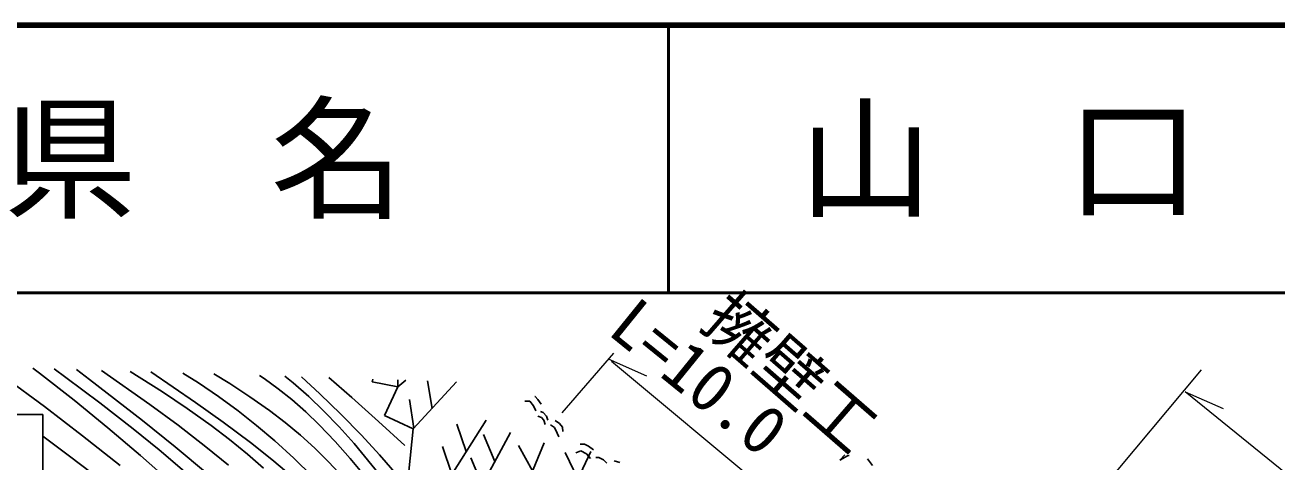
# Model space of a CAD drawing. Units: millimetres, scale not verified. Extents: x 40000 to 680000, y 20000 to 380000.
# Drawn here: x 308954 to 355743, y 363684 to 380000 of the extents above; entities that cross this region are included whole.
import ezdxf
from ezdxf.enums import TextEntityAlignment as Align

# ---------------------------------------------------------------- set-up
doc = ezdxf.new("R2010")
doc.units = ezdxf.units.MM
doc.header["$LTSCALE"] = 1000
for name, color, linetype, lineweight in [('M-BGD', 7, 'Continuous', 25), ('M-STR-HTXT', 7, 'Continuous', 13), ('M-STR-STRC', 7, 'Continuous', 25), ('M-TTL', 2, 'Continuous', 140), ('M-TTL-LINE', 7, 'Continuous', 50)]:
    doc.layers.add(name, color=color, linetype=linetype, lineweight=lineweight)
doc.layers.add('M-TTL-TXT', color=7, linetype='Continuous')
doc.styles.add('ＭＳ ゴシック', font='')
doc.styles.get('ＭＳ ゴシック').set_extended_font_data('MS Gothic')

msp = doc.modelspace()

# ---------------------------------------------------------------- linework, layer by layer
at = {"layer": 'M-BGD'}
for p, q in [((309246, 367184), (309498, 366994)), ((309498, 366994), (310784, 365987)), ((310047, 367158), (310476, 366844)), ((310476, 366844), (311745, 365896)), ((311368, 366759), (310876, 367132)), ((313622, 365832), (311817, 367102)), ((314091, 366303), (312888, 367068)), ((313661, 367044), (315326, 365910)), ((314857, 367006), (315432, 366640)), ((316008, 366969), (316611, 366608)), ((317715, 366915), (317895, 366797)), ((318978, 366635), (318665, 366885)), ((319283, 366861), (319971, 366234)), ((320304, 366833), (321171, 366088)), ((309678, 365756), (308229, 366826)), ((309678, 365756), (308229, 366826)), ((313343, 365229), (311368, 366759)), ((315432, 366640), (316181, 366127)), ((316611, 366608), (317358, 366118)), ((317895, 366797), (318415, 366419)), ((318415, 366419), (318922, 366014)), ((319559, 366124), (318978, 366635)), ((321948, 366781), (321928, 366672)), ((321928, 366672), (322885, 366492)), ((322885, 366492), (322386, 365416)), ((322885, 366492), (323189, 366742)), ((322892, 366497), (322888, 366751)), ((323461, 364916), (325083, 366682)), ((324164, 365682), (324001, 366716)), ((310784, 365987), (312054, 364956)), ((311745, 365896), (312997, 364924)), ((315011, 365686), (314091, 366303)), ((315326, 365910), (316359, 365172)), ((316181, 366127), (316914, 365588)), ((317358, 366118), (318089, 365604)), ((318922, 366014), (319445, 365555)), ((320114, 365595), (319559, 366124)), ((319971, 366234), (320761, 365467)), ((321171, 366088), (322165, 365199)), ((323488, 364945), (323322, 366021)), ((327815, 365953), (327635, 365948)), ((327962, 365786), (327815, 365953)), ((328014, 366129), (328001, 366133)), ((328114, 366016), (328014, 366129)), ((328240, 365836), (328114, 366016)), ((311104, 364665), (309678, 365756)), ((311104, 364665), (309678, 365756)), ((314678, 365053), (313622, 365832)), ((315907, 365050), (315011, 365686)), ((316914, 365588), (317609, 365041)), ((318089, 365604), (318675, 365157)), ((319445, 365555), (319948, 365073)), ((320695, 364993), (320114, 365595)), ((320761, 365467), (321528, 364681)), ((328040, 365597), (327962, 365786)), ((328315, 365532), (328222, 365564)), ((328438, 365391), (328315, 365532)), ((314568, 364244), (313343, 365229)), ((315714, 364252), (314678, 365053)), ((316601, 364523), (315907, 365050)), ((316359, 365172), (317376, 364410)), ((317609, 365041), (318284, 364470)), ((318675, 365157), (319246, 364684)), ((319948, 365073), (320541, 364453)), ((321252, 364373), (320695, 364993)), ((322165, 365199), (323151, 364299)), ((322386, 365416), (323461, 364916)), ((324880, 363183), (326189, 365239)), ((325445, 364069), (325090, 365095)), ((328260, 365347), (328118, 365399)), ((328339, 365248), (328260, 365347)), ((328393, 365086), (328339, 365248)), ((328498, 365250), (328438, 365391)), ((328737, 364970), (328589, 365073)), ((328843, 364757), (328737, 364970)), ((328926, 365120), (328767, 365238)), ((329042, 364989), (328926, 365120)), ((329049, 364826), (329042, 364989)), ((310620, 363903), (309619, 364652)), ((312510, 363556), (311104, 364665)), ((312510, 363556), (311104, 364665)), ((312054, 364956), (313266, 363929)), ((312997, 364924), (313962, 364139)), ((317270, 363977), (316601, 364523)), ((319246, 364684), (319779, 364200)), ((321528, 364681), (322204, 363947)), ((323461, 364916), (323304, 363340)), ((326046, 362844), (327101, 364783)), ((326515, 363707), (326091, 364706)), ((328903, 364625), (328843, 364757)), ((313962, 364139), (314911, 363329)), ((315768, 363239), (314568, 364244)), ((316556, 363565), (315714, 364252)), ((317376, 364410), (318176, 363774)), ((318284, 364470), (318999, 363822)), ((319779, 364200), (320296, 363690)), ((320541, 364453), (321110, 363815)), ((322763, 362535), (321252, 364373)), ((324908, 363226), (324556, 364256)), ((327924, 363353), (327397, 364301)), ((327563, 362480), (328359, 364404)), ((329619, 363058), (329140, 364031)), ((329217, 362208), (330102, 364076)), ((329724, 364098), (329542, 364024)), ((329863, 364354), (329699, 364345)), ((329940, 363982), (329724, 364098)), ((330008, 364276), (329863, 364354)), ((330205, 364140), (330008, 364276)), ((312622, 362384), (310620, 363903)), ((313266, 363929), (314458, 362880)), ((317872, 363446), (317270, 363977)), ((318176, 363774), (318961, 363113)), ((318999, 363822), (319698, 363146)), ((320296, 363690), (320877, 363067)), ((321110, 363815), (321977, 362763)), ((322204, 363947), (322859, 363192)), ((326037, 362829), (325616, 363832)), ((330092, 363817), (329940, 363982)), ((330398, 363855), (330291, 363853)), ((330579, 363758), (330398, 363855)), ((330693, 363636), (330579, 363758)), ((331183, 363665), (330975, 363725)), ((339595, 363953), (339402, 363754)), ((339402, 363754), (339696, 363914)), ((339696, 363914), (339751, 363924)), ((340435, 363795), (340623, 363550))]:
    msp.add_line(p, q, dxfattribs=at)
at = {"layer": 'M-STR-HTXT'}
for p, q in [((329029, 365520), (330959, 367750)), ((330753, 367533), (332175, 366899)), ((330872, 367447), (338795, 360861)), ((345842, 358670), (352925, 367123)), ((384924, 339895), (352307, 366299)), ((352307, 366299), (353737, 365682))]:
    msp.add_line(p, q, dxfattribs=at)
at = {"layer": 'M-STR-STRC'}
for q in [(299372, 365451), (309619, 358020)]:
    msp.add_line((309619, 365451), q, dxfattribs=at)
at = {"layer": 'M-TTL'}
msp.add_line((680000, 380000), (40000, 380000), dxfattribs=at)
at = {"layer": 'M-TTL-LINE'}
for p, q in [((333000, 380000), (333000, 370000)), ((40000, 370000), (680000, 370000))]:
    msp.add_line(p, q, dxfattribs=at)

# ---------------------------------------------------------------- texts
at = {"layer": 'M-STR-HTXT', "style": 'ＭＳ ゴシック'}
for s, rotation, p in [('擁壁工', 319, (333786, 368385)), ('L=10.0', 321, (330321, 368075))]:
    msp.add_text(s, height=1833, rotation=rotation, dxfattribs=at).set_placement(p, align=Align.BOTTOM_LEFT)
at = {"layer": 'M-TTL-TXT', "style": 'ＭＳ ゴシック'}
for s, p in [('県\u3000名', (315625, 375000)), ('山\u3000口\u3000県', (350375, 375000))]:
    msp.add_text(s, height=3666, dxfattribs=at).set_placement(p, align=Align.MIDDLE_CENTER)

doc.saveas('drawing.dxf')
